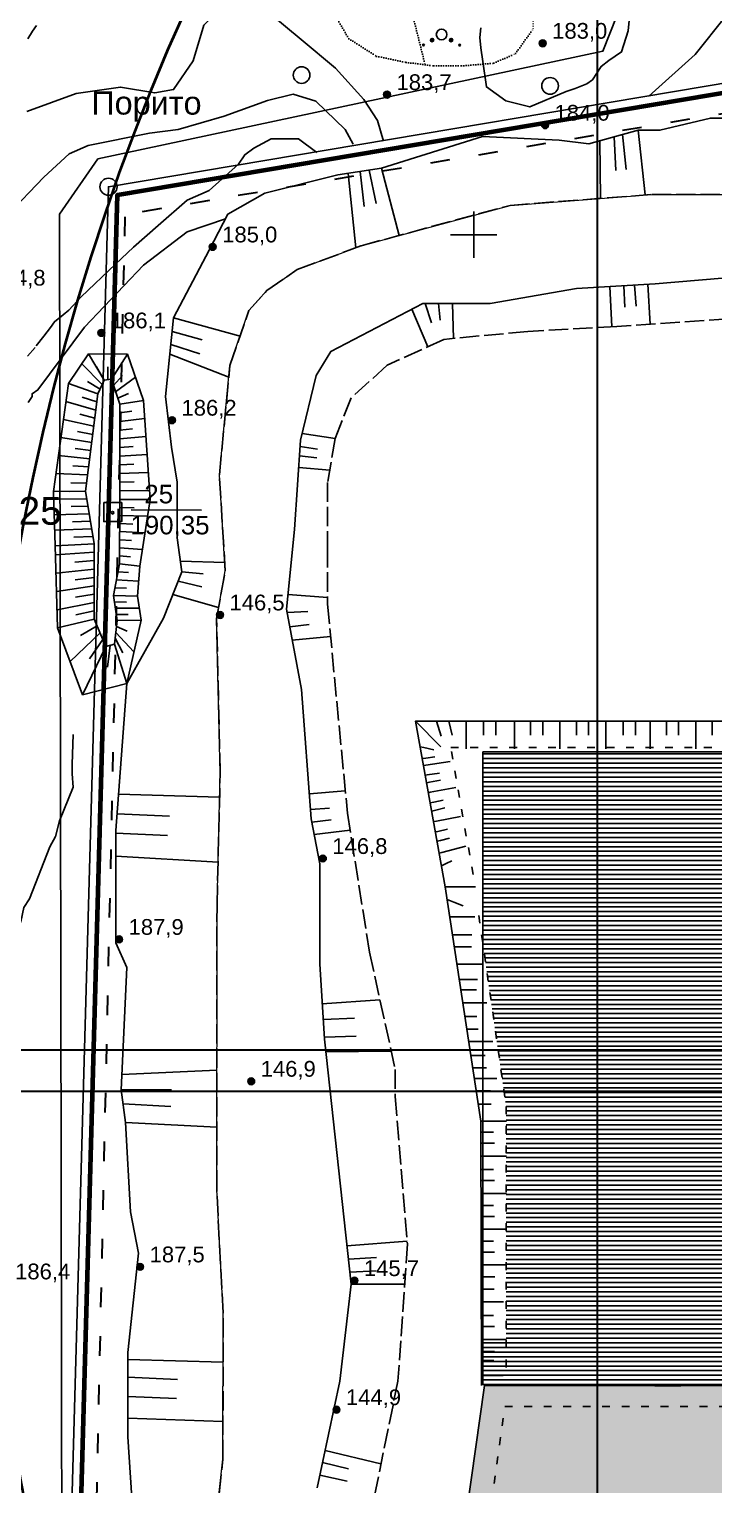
# Model space of a CAD drawing. Header units: millimetres. Extents: x 6127 to 9314, y 4730 to 7085.
# Drawn here: x 6904.1 to 7051.8, y 5930.4 to 6244.3 of the extents above; entities that cross this region are included whole.
import ezdxf

# ---------------------------------------------------------------- set-up
doc = ezdxf.new("R2010")
doc.units = ezdxf.units.MM
doc.header["$LTSCALE"] = 0.7
for name, pattern in [('ACAD_ISO02W100', [15, 12, -3]), ('ACAD_ISO03W100', [30, 12, -18]), ('ACAD_ISO07W100', [3, 0, -3])]:
    doc.linetypes.add(name, pattern=pattern)
for name, color, linetype in [('відм', 14, 'Continuous'), ('горизонталі', 22, 'Continuous'), ('горный отвод', 7, 'Continuous'), ('дерево', 7, 'Continuous'), ('кущ', 7, 'Continuous'), ('Откос', 7, 'Continuous'), ('свердловини', 7, 'Continuous'), ('чорн', 255, 'Continuous')]:
    doc.layers.add(name, color=color, linetype=linetype)
doc.layers.add('ИзосеймРадиус', color=90, linetype='Continuous', lineweight=30)
doc.layers.add('СейсмобезпечнаВідстань', color=210, linetype='Continuous', lineweight=30)
doc.styles.get("Standard").update_dxf_attribs({"font": 'arial.ttf'})

msp = doc.modelspace()

# ---------------------------------------------------------------- hatches: boundary and pattern name
at = {"layer": 'відм', "ltscale": 0.2}
h = msp.add_hatch(color=32, dxfattribs=at)
h.dxf.hatch_style = 1
h.paths.add_polyline_path([(7015.61, 6241.27, 1), (7014.15, 6241.27, 1)])
h = msp.add_hatch(color=32, dxfattribs=at)
h.dxf.hatch_style = 1
h.paths.add_polyline_path([(6982.04, 6230.19, 1), (6980.57, 6230.19, 1)])
h = msp.add_hatch(color=32, dxfattribs=at)
h.dxf.hatch_style = 1
h.paths.add_polyline_path([(7016.12, 6223.6, 1), (7014.66, 6223.6, 1)])
h = msp.add_hatch(color=0, dxfattribs=at)
h.dxf.hatch_style = 1
h.paths.add_polyline_path([(6944.45, 6197.35, 1), (6942.98, 6197.35, 1)])
h = msp.add_hatch(color=256, dxfattribs=at)
h.dxf.hatch_style = 1
h.paths.add_polyline_path([(6920.43, 6178.81, 1), (6918.96, 6178.81, 1)])
h = msp.add_hatch(color=0, dxfattribs=at)
h.dxf.hatch_style = 1
h.paths.add_polyline_path([(6935.67, 6159.98, 1), (6934.2, 6159.98, 1)])
h = msp.add_hatch(color=0, dxfattribs=at)
h.dxf.hatch_style = 1
h.paths.add_polyline_path([(6946.03, 6117.98, 1), (6944.56, 6117.98, 1)])
h = msp.add_hatch(color=0, dxfattribs=at)
h.dxf.hatch_style = 1
h.paths.add_polyline_path([(6968.2, 6065.45, 1), (6966.74, 6065.45, 1)])
h = msp.add_hatch(color=0, dxfattribs=at)
h.dxf.hatch_style = 1
h.paths.add_polyline_path([(6924.26, 6048.01, 1), (6922.79, 6048.02, 1)])
h = msp.add_hatch(color=0, dxfattribs=at)
h.dxf.hatch_style = 1
h.paths.add_polyline_path([(6952.75, 6017.41, 1), (6951.28, 6017.41, 1)])
h = msp.add_hatch(color=0, dxfattribs=at)
h.dxf.hatch_style = 1
h.paths.add_polyline_path([(6928.8, 5977.39, 1), (6927.33, 5977.39, 1)])
h = msp.add_hatch(color=0, dxfattribs=at)
h.dxf.hatch_style = 1
h.paths.add_polyline_path([(6975.01, 5974.41, 1), (6973.55, 5974.41, 1)])
h = msp.add_hatch(color=0, dxfattribs=at)
h.dxf.hatch_style = 1
h.paths.add_polyline_path([(6971.14, 5946.58, 1), (6969.68, 5946.58, 1)])
at = {"layer": 'кущ', "ltscale": 0.2}
h = msp.add_hatch(color=256, dxfattribs=at)
h.dxf.hatch_style = 1
h.paths.add_polyline_path([(6991.33, 6242.15), (6990.7, 6241.79, -0.133506), (6990.65, 6241.97, -0.764437)])
h.paths.add_polyline_path([(6991.33, 6242.15, -0.133506), (6991.38, 6241.97, -0.764437), (6990.7, 6241.79)])
h.paths.add_polyline_path([(6989.01, 6240.8, -0.133506), (6988.99, 6240.89, -0.764437), (6989.33, 6240.98)])
h.paths.add_polyline_path([(6989.01, 6240.8), (6989.33, 6240.98, -0.133506), (6989.35, 6240.89, -0.764437)])
h = msp.add_hatch(color=256, dxfattribs=at)
h.dxf.hatch_style = 1
h.paths.add_polyline_path([(6994.81, 6242.15), (6995.43, 6241.78, 0.133506), (6995.48, 6241.96, 0.764437)])
h.paths.add_polyline_path([(6994.81, 6242.15, 0.133506), (6994.76, 6241.96, 0.764437), (6995.43, 6241.78)])
h.paths.add_polyline_path([(6997.12, 6240.79, 0.133506), (6997.14, 6240.88, 0.764437), (6996.81, 6240.97)])
h.paths.add_polyline_path([(6997.12, 6240.79), (6996.81, 6240.97, 0.133506), (6996.78, 6240.88, 0.764437)])
at = {"layer": 'чорн', "ltscale": 0.2, "transparency": 33554687}
h = msp.add_hatch(dxfattribs=at)
h.set_pattern_fill('_USER', color=8, pattern_type=0)
h.set_pattern_definition([(0, (0, 0), (0, 1), [])])
h.paths.add_polyline_path([(7058.05, 6088.44), (7033.33, 6088.44), (7033.33, 5952), (7058.05, 5952)])
h.paths.add_polyline_path([(7033.33, 6088.44), (7001.97, 6088.44), (7001.97, 6047.21), (7007.02, 6011.98), (7007.02, 5961.74), (7001.97, 5961.74), (7001.97, 5952), (7033.33, 5952)])
h = msp.add_hatch(color=8, dxfattribs=at)
h.dxf.hatch_style = 1
h.paths.add_polyline_path([(7056.45, 5940.3), (7056.68, 5942.17), (7057.18, 5944.31), (7057.34, 5946.06), (7057.41, 5946.53), (7057.5, 5947.49), (7057.8, 5949.27), (7058.02, 5950.59), (7058.34, 5951.03), (7058.92, 5951.83), (7010.66, 5951.83), (7002.32, 5951.83), (6992.74, 5884.17), (6995.98, 5889.47), (6999.23, 5893.2), (7003.42, 5898.01), (7006.96, 5900.76), (7009.04, 5902.37), (7009.59, 5902.65), (7011.03, 5903.73), (7021.97, 5903.06), (7022.46, 5903.06), (7026.06, 5902.81), (7041.09, 5901.88), (7046.38, 5900.78), (7048.02, 5900.55), (7048.32, 5900.76), (7048.43, 5901.56), (7048.43, 5902.99), (7048.54, 5903.52), (7049.99, 5910.64), (7051.12, 5914.49), (7051.4, 5917.06), (7051.94, 5919.93), (7052.43, 5922.51), (7053.01, 5925.72), (7054.3, 5930.51), (7055.29, 5935.11), (7055.49, 5937.45), (7056.05, 5939.1)])
h.paths.add_polyline_path([(7042.04, 5904.6), (7055.62, 5904.59), (7055.63, 5911.59), (7042.04, 5911.61)], flags=24)

# ---------------------------------------------------------------- linework, layer by layer
at = {"color": 3, "ltscale": 0.2, "transparency": 33554687}
for centre, radius in [((7031.15, 6019.46), 550), ((7118.46, 5800.5), 553)]:
    msp.add_circle(centre, radius, dxfattribs=at)
at = {"layer": 'відм', "color": 32, "ltscale": 0.2}
for centre in [(7014.88, 6241.27), (6981.3, 6230.19), (7015.39, 6223.6)]:
    msp.add_circle(centre, 0.733, dxfattribs=at)
at = {"layer": 'відм', "color": 0, "ltscale": 0.2}
for centre in [(6943.71, 6197.35), (6934.94, 6159.98), (6945.29, 6117.98), (6967.47, 6065.45), (6923.52, 6048.01), (6952.02, 6017.41), (6928.06, 5977.39), (6974.28, 5974.41), (6970.41, 5946.58)]:
    msp.add_circle(centre, 0.733, dxfattribs=at)
at = {"layer": 'відм', "color": 7, "ltscale": 0.2}
msp.add_circle((6919.7, 6178.81), 0.733, dxfattribs=at)
at = {"layer": 'горизонталі', "color": 32}
for points in [[(6903.65, 6226.53), (6914.27, 6230.44), (6923.84, 6231.81), (6931.21, 6230.56), (6935.27, 6231.27), (6939.51, 6237.46), (6941.81, 6245.2), (6945.45, 6248.93), (6951.19, 6249.45), (6956.02, 6247.67), (6962.76, 6242.07), (6970.16, 6235.93), (6976.3, 6229.13), (6979.26, 6224.59), (6980.55, 6220.14)], [(7001.55, 6244.62), (7001.34, 6242.54), (7001.54, 6240.26), (7001.96, 6237.35), (7002.73, 6231.85), (7006.91, 6228.89), (7012.1, 6227.56), (7019.93, 6230.84), (7021.87, 6231.52), (7024.36, 6232.55), (7025.6, 6233.38), (7027.47, 6236.29), (7029.14, 6237.53), (7031.84, 6239.39), (7033.29, 6243.96), (7033.92, 6249.76)], [(6905.69, 6245.14), (6904.86, 6243.9), (6903.82, 6242.24)], [(7037.75, 6229.85), (7047.74, 6238.88), (7054.28, 6247.01)], [(6974, 6219.53), (6972.31, 6222.65), (6965.97, 6228.8), (6961.08, 6230.26), (6955.56, 6228.91), (6946.16, 6225.53), (6936.26, 6222.68), (6930.11, 6221.91), (6916.88, 6219.22), (6912.75, 6217.42), (6907.27, 6212.39), (6899.47, 6204.17)], [(6903.94, 6163.81), (6904.77, 6165.06), (6904.77, 6165.68), (6906.01, 6166.51), (6916.09, 6180.08), (6928.81, 6193.39), (6938.17, 6200.62), (6946.47, 6203.44)], [(6903.74, 6173.77), (6905.4, 6175.64)], [(6913.6, 6092.22), (6913.39, 6085.79), (6913.39, 6083.71), (6913.59, 6080.81), (6910.68, 6073.55), (6909.84, 6070.23), (6908.6, 6067.95), (6904.23, 6056.75), (6902.98, 6054.88), (6902.35, 6051.77), (6901.52, 6051.15), (6899.65, 6046.8), (6896.11, 6040.37), (6894.86, 6036.84), (6892.78, 6031.24), (6891.32, 6023.98), (6890.9, 6021.08), (6892.14, 6015.47)]]:
    msp.add_lwpolyline(points, dxfattribs=at)
at = {"layer": 'горизонталі', "color": 22}
msp.add_lwpolyline([(6966.16, 6217.7), (6962.19, 6220.66), (6956.34, 6220.67), (6952.59, 6218.64), (6950.65, 6217.22), (6949.3, 6215.18), (6942.96, 6209.53), (6938.22, 6207.41), (6931.93, 6201.94), (6926.65, 6197.33), (6922.77, 6193.63), (6915.37, 6186.62), (6912.67, 6183.72), (6911.43, 6182.68), (6909.56, 6181.23), (6908.73, 6179.99), (6907.27, 6178.12), (6905.61, 6176.05)], dxfattribs=at)
at = {"layer": 'горизонталі', "color": 7, "ltscale": 0.2}
msp.add_circle((6962.89, 6234.42), 1.8, dxfattribs=at)
at = {"layer": 'горный отвод', "color": 7, "ltscale": 0.2}
msp.add_lwpolyline([(7101.75, 5118.13), (6763.7, 5216.95), (6669.54, 5363.81), (6703.57, 5437.88), (6904.12, 5595.57), (6921.23, 6210.33), (7090.25, 6238.81), (7199.86, 6190.22), (7293.11, 6086.23), (7361.1, 6123.46), (7378.12, 6087.96), (7340.09, 6060.82), (7338.46, 5566.72), (7475, 5378.32), (7101.75, 5118.13)], dxfattribs=at)
at = {"layer": 'горный отвод', "color": 1, "lineweight": 200, "ltscale": 0.2}
msp.add_lwpolyline([(7101.39, 5120.34), (6764.99, 5218.68), (6671.84, 5363.97), (6705.21, 5436.59), (6906.11, 5594.56), (6923.21, 6208.61), (7089.99, 6236.71), (7198.64, 6188.54), (7292.67, 6083.68), (7360.2, 6120.66), (7375.56, 6088.62), (7338.07, 6061.87), (7336.43, 5566.06), (7472.15, 5378.8)], close=True, dxfattribs=at)
at = {"layer": 'горный отвод', "color": 7, "ltscale": 0.2}
msp.add_circle((6921.23, 6210.33), 1.85, dxfattribs=at)
at = {"layer": 'дерево', "color": 7, "ltscale": 0.2}
msp.add_circle((7016.46, 6232.09), 1.8, dxfattribs=at)
at = {"layer": 'ИзосеймРадиус', "color": 6, "lineweight": 40, "ltscale": 0.2, "transparency": 33554687}
for centre in [(7199.06, 6028.97), (7033.19, 6020.11)]:
    msp.add_ellipse(centre, major_axis=(6.57, -414.64), ratio=0.737732, dxfattribs=at)
at = {"layer": 'кущ', "color": 7, "ltscale": 0.2}
for centre, radius in [((6991.02, 6241.97), 0.362), ((6993.07, 6243.17), 1.15), ((6995.12, 6241.96), 0.362), ((6989.17, 6240.89), 0.181), ((6996.96, 6240.88), 0.181)]:
    msp.add_circle(centre, radius, dxfattribs=at)
at = {"layer": 'Откос', "color": 7, "ltscale": 0.5}
for p, q in [((6920.33, 6168.65), (6916.92, 6174.29)), ((6921.85, 6168.8), (6925.37, 6174.23)), ((6921.85, 6168.8), (6925.37, 6174.23)), ((6919.87, 6167.66), (6915.47, 6172.16)), ((6920.33, 6168.65), (6918.62, 6171.47)), ((6921.09, 6168.72), (6921.12, 6171.49)), ((6922.31, 6167.45), (6924.27, 6169.59)), ((6918.97, 6165.67), (6912.58, 6167.91)), ((6918.97, 6165.67), (6912.58, 6167.91)), ((6919.42, 6166.67), (6916.73, 6168.35)), ((6922.77, 6166.1), (6927.07, 6169.24)), ((6918.53, 6162.17), (6912.05, 6164.03)), ((6918.75, 6163.92), (6915.53, 6164.95)), ((6923.22, 6164.76), (6925.57, 6165.75)), ((6923.68, 6163.41), (6928.77, 6164.25)), ((6923.68, 6163.41), (6928.77, 6164.25)), ((6918.08, 6158.67), (6911.52, 6160.14)), ((6918.3, 6160.42), (6915.04, 6161.25)), ((6923.68, 6161.55), (6926.29, 6161.93)), ((6923.68, 6159.68), (6929.03, 6160.36)), ((6917.86, 6156.92), (6914.55, 6157.56)), ((6923.67, 6157.81), (6926.42, 6158.12)), ((6917.63, 6155.17), (6910.98, 6156.25)), ((6917.41, 6153.42), (6914.06, 6153.86)), ((6923.67, 6155.95), (6929.29, 6156.48)), ((6923.67, 6154.08), (6926.54, 6154.31)), ((6917.19, 6151.67), (6910.45, 6152.36)), ((6923.67, 6152.21), (6929.55, 6152.59)), ((6923.67, 6150.35), (6926.67, 6150.5)), ((6916.74, 6148.17), (6909.91, 6148.48)), ((6916.97, 6149.92), (6913.57, 6150.17)), ((6923.66, 6148.48), (6929.81, 6148.7)), ((6916.3, 6144.67), (6909.38, 6144.59)), ((6916.3, 6144.67), (6912.84, 6144.63)), ((6916.52, 6146.42), (6913.08, 6146.48)), ((6923.66, 6146.61), (6926.8, 6146.69)), ((6923.66, 6144.75), (6930.07, 6144.82)), ((6916.56, 6143.05), (6909.43, 6142.92)), ((6916.83, 6141.43), (6913.16, 6141.34)), ((6923.65, 6141.15), (6926.79, 6141.11)), ((6923.66, 6142.88), (6930.2, 6142.87)), ((6923.66, 6142.88), (6926.93, 6142.88)), ((6917.09, 6139.8), (6909.54, 6139.58)), ((6917.35, 6138.18), (6913.47, 6138.05)), ((6923.65, 6139.41), (6929.64, 6139.29)), ((6917.62, 6136.56), (6909.65, 6136.24)), ((6917.88, 6134.93), (6913.79, 6134.75)), ((6923.65, 6137.68), (6926.51, 6137.59)), ((6923.65, 6135.95), (6929.09, 6135.7)), ((6918.14, 6133.31), (6909.76, 6132.91)), ((6918.14, 6133.31), (6913.95, 6133.11)), ((6923.64, 6132.48), (6928.53, 6132.11)), ((6923.65, 6134.21), (6926.23, 6134.06)), ((6918.14, 6131.5), (6909.81, 6130.93)), ((6918.14, 6129.7), (6914, 6129.33)), ((6923.64, 6130.75), (6925.95, 6130.53)), ((6923.64, 6129.01), (6927.97, 6128.53)), ((6923.64, 6129.01), (6927.97, 6128.53)), ((6918.14, 6127.89), (6909.92, 6126.99)), ((6918.13, 6126.09), (6914.05, 6125.56)), ((6922.98, 6125.58), (6927.73, 6125.28)), ((6923.31, 6127.29), (6925.58, 6127.1)), ((6918.13, 6124.28), (6910.03, 6123.05)), ((6918.13, 6122.48), (6914.1, 6121.78)), ((6922.66, 6123.86), (6925.13, 6123.76)), ((6918.13, 6120.68), (6910.13, 6119.11)), ((6922.33, 6122.14), (6927.49, 6122.04)), ((6922.33, 6122.14), (6927.49, 6122.04)), ((6922.53, 6120.79), (6925.1, 6120.76)), ((6922.73, 6119.45), (6927.88, 6119.43)), ((6918.12, 6117.07), (6910.24, 6115.17)), ((6918.12, 6117.07), (6910.24, 6115.17)), ((6918.13, 6118.87), (6914.16, 6118)), ((6922.93, 6118.1), (6925.5, 6118.11)), ((6923.13, 6116.75), (6928.27, 6116.82)), ((6923.13, 6116.75), (6928.27, 6116.82)), ((6919.41, 6114.13), (6912.94, 6107.96)), ((6918.76, 6115.6), (6915.18, 6113.58)), ((6922.67, 6112.95), (6924.32, 6109.78)), ((6922.82, 6114.21), (6926.73, 6110.02)), ((6922.98, 6115.48), (6925.24, 6114.45)), ((6920.69, 6111.2), (6915.64, 6100.75)), ((6920.69, 6111.2), (6915.64, 6100.75)), ((6920.05, 6112.67), (6917.17, 6108.51)), ((6921.6, 6111.44), (6921.01, 6106.71)), ((6922.51, 6111.68), (6925.2, 6103.21)), ((6922.51, 6111.68), (6925.2, 6103.21))]:
    msp.add_line(p, q, dxfattribs=at)
at = {"layer": 'свердловини', "color": 5, "linetype": 'ACAD_ISO03W100', "lineweight": 30, "ltscale": 0.5}
for p, q in [((7077.61, 6230.14), (6922.38, 6203.86)), ((6924.75, 6203.86), (6915.37, 5780.04))]:
    msp.add_line(p, q, dxfattribs=at)
at = {"layer": 'СейсмобезпечнаВідстань', "color": 6, "ltscale": 0.2, "transparency": 33554687}
for p, q in [((7026.63, 6434.74), (7026.63, 5605.56)), ((6893.16, 6024.18), (7505.02, 6024.18)), ((6727.3, 6015.26), (7339.11, 6015.26))]:
    msp.add_line(p, q, dxfattribs=at)
at = {"layer": 'чорн', "color": 1, "lineweight": 0, "ltscale": 0.2}
for p, q in [((7089.99, 6236.71), (6923.21, 6208.61)), ((6923.21, 6208.61), (6906.11, 5594.56))]:
    msp.add_line(p, q, dxfattribs=at)
at = {"layer": 'чорн', "color": 7, "lineweight": 0, "ltscale": 0.2}
for p, q in [((7007.83, 6206.32), (7038.41, 6208.67)), ((7038.41, 6208.67), (7072.39, 6208.63)), ((6975.73, 6197.6), (7007.83, 6206.32)), ((6961.9, 6192.46), (6975.73, 6197.6)), ((6955.39, 6187.92), (6961.9, 6192.46)), ((6951.48, 6183.62), (6955.39, 6187.92)), ((6947.43, 6171.75), (6951.48, 6183.62)), ((6945.16, 6148.2), (6947.43, 6171.75)), ((6946.4, 6127.46), (6945.16, 6148.2)), ((6944.79, 6118.51), (6946.4, 6127.46)), ((6944.56, 6117.25), (6944.63, 6117.66)), ((6945.32, 6083.89), (6944.56, 6117.25)), ((6944.64, 6055.45), (6945.32, 6083.89)), ((6944.57, 5994.06), (6944.64, 6055.45)), ((6945.95, 5967.45), (6944.57, 5994.06)), ((6974.28, 5973.68), (6973.55, 5973.68)), ((6973.55, 5973.68), (6974.28, 5973.68)), ((6945.92, 5935.9), (6945.95, 5967.45)), ((6942.81, 5907.53), (6945.92, 5935.9))]:
    msp.add_line(p, q, dxfattribs=at)
at = {"layer": 'чорн', "color": 7, "ltscale": 0.2, "transparency": 33554687}
for p, q in [((6999.99, 6204.99), (6999.99, 6194.99)), ((6994.99, 6199.99), (7004.99, 6199.99))]:
    msp.add_line(p, q, dxfattribs=at)
at = {"layer": 'чорн', "ltscale": 0.2, "transparency": 33554687}
for q in [(6994.99, 6199.99), (6999.99, 6199.99)]:
    msp.add_line((6994.99, 6199.99), q, dxfattribs=at)
at = {"layer": 'чорн', "color": 7, "ltscale": 0.5}
for p, q in [((6912.58, 6167.91), (6916.92, 6174.29)), ((6916.92, 6174.29), (6925.37, 6174.23)), ((6925.37, 6174.23), (6928.77, 6164.25)), ((6909.38, 6144.59), (6912.58, 6167.91)), ((6918.97, 6165.67), (6920.33, 6168.65)), ((6920.33, 6168.65), (6921.85, 6168.8)), ((6921.85, 6168.8), (6923.68, 6163.41)), ((6916.3, 6144.67), (6918.97, 6165.67)), ((6923.68, 6163.41), (6923.66, 6142.88)), ((6928.77, 6164.25), (6930.2, 6142.87)), ((6909.76, 6132.91), (6909.38, 6144.59)), ((6918.14, 6133.31), (6916.3, 6144.67)), ((6923.66, 6142.88), (6923.64, 6129.01)), ((6930.2, 6142.87), (6927.97, 6128.53)), ((6910.24, 6115.17), (6909.76, 6132.91)), ((6918.12, 6117.07), (6918.14, 6133.31)), ((6923.64, 6129.01), (6922.33, 6122.14)), ((6927.97, 6128.53), (6927.49, 6122.04)), ((6922.33, 6122.14), (6923.13, 6116.75)), ((6927.49, 6122.04), (6928.27, 6116.82)), ((6920.69, 6111.2), (6918.12, 6117.07)), ((6923.13, 6116.75), (6922.51, 6111.68)), ((6928.27, 6116.82), (6925.2, 6103.21)), ((6915.64, 6100.75), (6910.24, 6115.17)), ((6922.51, 6111.68), (6920.69, 6111.2)), ((6925.2, 6103.21), (6915.64, 6100.75)), ((6925.42, 5957.44), (6945.94, 5956.81)), ((6925.42, 5953.63), (6936.1, 5953.12)), ((6925.41, 5949.46), (6935.9, 5949.02)), ((6925.41, 5944.74), (6945.92, 5944))]:
    msp.add_line(p, q, dxfattribs=at)
at = {"layer": 'чорн', "color": 7, "ltscale": 0.2}
msp.add_line((6926.09, 6140.63), (6941.28, 6140.61), dxfattribs=at)
at = {"layer": 'чорн', "color": 1, "ltscale": 0.2, "transparency": 33554687}
for p, q in [((6992.93, 6089.53), (6987.48, 6095.08)), ((6992.95, 6091.82), (6992.01, 6095.08)), ((6995.32, 6092.04), (6994.64, 6095.08)), ((6998.36, 6089.08), (6998.36, 6095.08)), ((7002.12, 6092.04), (7002.12, 6095.08)), ((7004.75, 6092.04), (7004.75, 6095.08)), ((7008.76, 6089.08), (7008.76, 6095.08)), ((7012.25, 6092.04), (7012.25, 6095.08)), ((7014.88, 6092.04), (7014.88, 6095.08)), ((7018.6, 6089.08), (7018.6, 6095.08)), ((7022.14, 6092.04), (7022.14, 6095.08)), ((7024.77, 6092.04), (7024.77, 6095.08)), ((7028.49, 6089.08), (7028.49, 6095.08)), ((7032.25, 6092.04), (7032.25, 6095.08)), ((7034.87, 6092.04), (7034.87, 6095.08)), ((7038.05, 6089.08), (7038.05, 6095.08)), ((7041.55, 6092.04), (7041.55, 6095.08)), ((7044.17, 6092.04), (7044.17, 6095.08)), ((7047.89, 6089.08), (7047.89, 6095.08)), ((7051.44, 6092.04), (7051.44, 6095.08)), ((6989.21, 6089.4), (6988.47, 6089.57)), ((6991.37, 6088.9), (6989.21, 6089.4)), ((6989.68, 6087.12), (6988.93, 6087.01)), ((6989.68, 6085.57), (6989.2, 6085.5)), ((6991.6, 6087.4), (6989.68, 6087.12)), ((6994.91, 6086.34), (6989.68, 6085.57)), ((6989.97, 6083.47), (6989.57, 6083.41)), ((6990.45, 6081.9), (6989.86, 6081.79)), ((6992.62, 6083.85), (6989.97, 6083.47)), ((6992.86, 6082.36), (6990.45, 6081.9)), ((6990.64, 6079.73), (6990.24, 6079.65)), ((6996.12, 6080.79), (6990.64, 6079.73)), ((6991.43, 6077.63), (6990.63, 6077.46)), ((6991.55, 6075.82), (6990.95, 6075.67)), ((6993.44, 6078.05), (6991.43, 6077.63)), ((6993.79, 6076.35), (6991.55, 6075.82)), ((6992.01, 6073.54), (6991.36, 6073.41)), ((6997.15, 6074.54), (6992.01, 6073.54)), ((6992.24, 6071.29), (6991.76, 6071.19)), ((6992.82, 6069.36), (6992.11, 6069.19)), ((6994.33, 6071.76), (6992.24, 6071.29)), ((6994.75, 6069.83), (6992.82, 6069.36)), ((6993.13, 6066.78), (6992.57, 6066.64)), ((6998.31, 6068.09), (6993.13, 6066.78)), ((6994.06, 6064.35), (6993.07, 6063.84)), ((6995.26, 6064.97), (6994.06, 6064.35)), ((6995.68, 6056.06), (6994.28, 6056.62)), ((6997.76, 6055.23), (6995.68, 6056.06)), ((7000.26, 6052.85), (6994.86, 6052.85)), ((6999.6, 6048.98), (6995.44, 6048.98)), ((6999.51, 6046.39), (6995.83, 6046.39)), ((7001.72, 6042.67), (6996.4, 6042.67)), ((7000.81, 6039.36), (6996.9, 6039.36)), ((7000.57, 6037.13), (6997.24, 6037.13)), ((7002.86, 6034.34), (6997.66, 6034.34)), ((7000.69, 6031.38), (6998.11, 6031.38)), ((7000.99, 6028.67), (6998.52, 6028.67)), ((7004.13, 6026.02), (6998.92, 6026.02)), ((7002.5, 6022.98), (6999.38, 6022.98)), ((7002.74, 6020.33), (6999.78, 6020.33)), ((7004.97, 6017.98), (7000.14, 6017.98)), ((7003.65, 6015.32), (7000.54, 6015.32)), ((7003.77, 6012.49), (7000.97, 6012.49)), ((7007.06, 6008.78), (7001.5, 6008.78)), ((7004.28, 6006.4), (7001.52, 6006.4)), ((7004.51, 6004.04), (7001.51, 6004.04)), ((7007.06, 6001.26), (7001.5, 6001.26)), ((7004.28, 5998.36), (7001.52, 5998.36)), ((7004.51, 5996), (7001.51, 5996)), ((7007.06, 5993.22), (7001.5, 5993.22)), ((7004.28, 5990.63), (7001.52, 5990.63)), ((7004.51, 5988.27), (7001.51, 5988.27)), ((7007.06, 5985.49), (7001.5, 5985.49)), ((7004.28, 5982.93), (7001.52, 5982.93)), ((7004.51, 5980.57), (7001.51, 5980.57)), ((7007.06, 5977.79), (7001.5, 5977.79)), ((7004.56, 5975.25), (7001.63, 5975.25)), ((7004.44, 5972.58), (7001.64, 5972.58)), ((7006.41, 5969.83), (7001.64, 5969.83)), ((7004.28, 5966.88), (7001.52, 5966.88)), ((7004.51, 5964.52), (7001.51, 5964.52)), ((7007.06, 5961.74), (7001.5, 5961.74)), ((7004.49, 5959.14), (7001.68, 5959.14)), ((7004.35, 5957.19), (7001.68, 5957.19)), ((7006.37, 5953.95), (7001.69, 5953.95)), ((7044.64, 5951.75), (7039.07, 5951.75))]:
    msp.add_line(p, q, dxfattribs=at)
at = {"layer": 'чорн', "color": 7, "ltscale": 0.2}
for points in [[(7050.93, 6297.9), (7027.87, 6239.55), (6918.97, 6216.32), (6910.66, 6204.42), (6911.6, 5663.07), (7005.23, 5664.36)], [(6967.96, 5937.76), (6980, 5934.89)], [(6967.42, 5935.22), (6973.02, 5933.81)], [(6966.83, 5932.45), (6972.68, 5931.14)]]:
    msp.add_lwpolyline(points, dxfattribs=at)
at = {"layer": 'чорн', "color": 7, "linetype": 'ACAD_ISO07W100', "ltscale": 0.2}
msp.add_lwpolyline([(6986.84, 6259.1), (6978.45, 6260.19), (6973.01, 6256.81), (6970.25, 6252.21), (6970.67, 6246.31), (6973.07, 6242.25), (6979.06, 6238.45), (6985.4, 6237.14), (6991.43, 6236.39), (6997.33, 6236.38), (7004.35, 6236.96), (7009, 6239.04), (7012.84, 6244.38), (7012.86, 6255.36), (7011.15, 6265.99), (7004.56, 6274.12), (6997.38, 6275.91), (6991.08, 6270.84), (6987.07, 6262.72), (6986.17, 6259.19), (6987.06, 6246.5), (6989.53, 6236.62)], dxfattribs=at)
at = {"layer": 'чорн', "color": 7, "ltscale": 0.5}
for points in [[(6926.3, 5927.6), (6925.4, 5940.76), (6925.42, 5953.63), (6925.42, 5958.88), (6927.72, 5980.33), (6925.98, 5989.28), (6924.89, 6008.53), (6923.99, 6015.59), (6925.19, 6041.95), (6922.79, 6047.28), (6922.82, 6071.5), (6925.2, 6103.21), (6933.1, 6117.26), (6937.08, 6127.31), (6936.02, 6134.61), (6936.03, 6146.61), (6934.81, 6154.16), (6933.5, 6165.1), (6935.27, 6182.07), (6942.98, 6196.62), (6946.99, 6204.42), (6954.95, 6208.96), (6970.7, 6212.88), (6980.11, 6214.33), (7001.87, 6221.18), (7018.46, 6220.36), (7024.86, 6219.55), (7035.48, 6222.54), (7040.15, 6222.53), (7051.03, 6225.12), (7062.33, 6225.11)], [(7027.2, 6220.21), (7027.31, 6207.82)], [(7030.29, 6221.08), (7030.67, 6213.8)], [(7032.1, 6221.59), (7032.86, 6214.05)], [(7035.48, 6222.54), (7036.97, 6208.56)], [(6975.5, 6213.62), (6976.4, 6206.07)], [(6977.47, 6213.93), (6978.93, 6206.73)], [(6980.11, 6214.33), (6983.94, 6199.83)], [(6972.9, 6213.22), (6974.6, 6197.18)], [(7138.69, 6164.65), (7113.23, 6178.85), (7095.6, 6187.52), (7073.13, 6192.28), (7039.1, 6189.38), (7022.19, 6188.38), (7003.53, 6185.13), (6989, 6185.15), (6969.22, 6174.82), (6966.03, 6169.62), (6962.65, 6155.69), (6961.36, 6136.42), (6959.66, 6119.22), (6962.83, 6101.88), (6964.98, 6074.03), (6966.82, 6064.29), (6966.79, 6042.76), (6967.84, 6026.47), (6973.55, 5973.68), (6971.14, 5952.72), (6966.26, 5929.74)], [(7029.33, 6188.8), (7029.82, 6180.15)], [(7032.36, 6188.98), (7032.59, 6184.38)], [(7034.67, 6189.12), (7035, 6184.61)], [(7037.57, 6189.29), (7038.07, 6180.7)], [(6989.51, 6185.15), (6990.87, 6180.97)], [(6992.44, 6185.15), (6992.8, 6181.55)], [(6995.46, 6185.14), (6995.66, 6177.61)], [(6935.27, 6182.07), (6949.61, 6178.13)], [(6986.63, 6183.91), (6990.1, 6175.82)], [(6934.97, 6179.12), (6941.41, 6177.28)], [(6934.67, 6176.3), (6940.93, 6174.33)], [(6934.45, 6174.22), (6947.19, 6169.29)], [(6962.99, 6157.1), (6970.12, 6156.07)], [(6962.55, 6154.29), (6966.29, 6153.71)], [(6962.42, 6152.28), (6966.17, 6151.89)], [(6962.26, 6149.81), (6968.96, 6149.23)], [(6936.75, 6129.61), (6946.29, 6129.31)], [(6937.08, 6127.31), (6941.66, 6126.86)], [(6935.14, 6122.4), (6944.98, 6119.61)], [(6936.28, 6125.28), (6941.33, 6124.05)], [(6959.97, 6122.36), (6968.47, 6121.71)], [(6959.79, 6118.51), (6964.2, 6118.74)], [(6960.36, 6115.42), (6964.49, 6115.9)], [(6960.88, 6112.57), (6969.13, 6113.35)], [(6923.41, 6079.36), (6945.2, 6078.65)], [(6964.57, 6079.4), (6972.31, 6080.04)], [(6964.83, 6076.04), (6968.87, 6076.32)], [(6923.09, 6075.12), (6934.37, 6074.57)], [(6965.12, 6073.29), (6969.25, 6073.78)], [(6922.82, 6070.93), (6933.94, 6070.45)], [(6965.62, 6070.65), (6973.35, 6071.56)], [(6922.81, 6065.96), (6944.86, 6064.68)], [(6967.35, 6034.12), (6979.78, 6034.94)], [(6967.57, 6030.7), (6974.27, 6031.01)], [(6967.81, 6026.92), (6974.68, 6027.15)], [(6968.13, 6023.77), (6982.22, 6023.88)], [(6924.14, 6018.9), (6944.6, 6019.83)], [(6923.99, 6015.59), (6934.8, 6015.57)], [(6924.38, 6012.53), (6934.66, 6011.96)], [(6924.89, 6008.53), (6944.58, 6007.48)], [(6972.65, 5981.95), (6985.66, 5982.95)], [(6972.97, 5979.03), (6979, 5979.37)], [(6973.27, 5976.24), (6978.97, 5976.55)], [(6973.55, 5973.68), (6985.1, 5973.64)]]:
    msp.add_lwpolyline(points, dxfattribs=at)
at = {"layer": 'чорн', "color": 7, "linetype": 'ACAD_ISO02W100', "ltscale": 0.5}
for points in [[(6942.81, 5907.53), (6945.92, 5935.9), (6945.95, 5967.45), (6944.57, 5994.06), (6944.64, 6055.45), (6945.32, 6083.89), (6944.56, 6117.25), (6946.4, 6127.46), (6945.16, 6148.2), (6947.43, 6171.75), (6951.48, 6183.62), (6955.39, 6187.92), (6961.9, 6192.46), (6975.73, 6197.6), (7007.83, 6206.32), (7038.41, 6208.67), (7072.39, 6208.63)], [(7129.57, 6163.69), (7105.93, 6175.32), (7094.13, 6180.99), (7079.27, 6185.16), (7060.46, 6184.03), (7054.94, 6181.83), (7030.87, 6180.21), (7011.65, 6179.14), (6993.56, 6177.41), (6981.35, 6171.82), (6973.54, 6164.79), (6970.12, 6156.07), (6968.5, 6146.56), (6968.49, 6132.43), (6968.47, 6120.27), (6972.77, 6075.23), (6977.52, 6045.22), (6983.08, 6019.98), (6983.07, 6014.13), (6985.71, 5982.37), (6983.65, 5952.71), (6977.54, 5922.87)]]:
    msp.add_lwpolyline(points, dxfattribs=at)
at = {"layer": 'чорн', "color": 7, "ltscale": 0.2}
msp.add_lwpolyline([(6920.22, 6142.2), (6924.1, 6142.2), (6924.09, 6138.11), (6920.21, 6138.11)], close=True, dxfattribs=at)
at = {"layer": 'чорн', "color": 1, "ltscale": 0.2, "transparency": 33554687}
for points in [[(6993.87, 6059.36), (6987.48, 6095.08), (7164.99, 6095.08), (7217.56, 6059.36)], [(7001.53, 6008.78), (7001.53, 6008.78), (6993.87, 6059.36), (7000.37, 6059.36)], [(7001.53, 6008.78), (7001.7, 5951.83)], [(7058.92, 5951.83), (7010.66, 5951.83), (7002.32, 5951.83)]]:
    msp.add_lwpolyline(points, dxfattribs=at)
at = {"layer": 'чорн', "color": 1, "linetype": 'ACAD_ISO03W100', "ltscale": 0.2, "transparency": 33554687}
for points in [[(6999.86, 6062.03), (6995.06, 6089.37), (7161.71, 6089.37), (7205.3, 6061.18)], [(7001.11, 6053.16), (7007.02, 6011.98), (7007.02, 5953.85)]]:
    msp.add_lwpolyline(points, dxfattribs=at)
at = {"layer": 'чорн', "color": 6, "ltscale": 0.2, "transparency": 33554687}
msp.add_lwpolyline([(7058.05, 6088.44), (7001.97, 6088.44), (7001.97, 5952), (7058.05, 5952)], close=True, dxfattribs=at)
at = {"layer": 'чорн', "color": 18, "ltscale": 0.2, "true_color": 0x000000, "transparency": 33554687}
msp.add_lwpolyline([(7002.32, 5951.83), (6992.74, 5884.17)], dxfattribs=at)
at = {"layer": 'чорн', "color": 18, "linetype": 'ACAD_ISO03W100', "ltscale": 0.2, "true_color": 0x000000, "transparency": 33554687}
msp.add_lwpolyline([(6999.23, 5893.2), (7006.71, 5947.29), (7057.51, 5947.29)], dxfattribs=at)
at = {"layer": 'чорн', "color": 7, "ltscale": 0.2}
msp.add_circle((6922.13, 6140.03), 0.28, dxfattribs=at)

# ---------------------------------------------------------------- texts
at = {"layer": 'свердловини', "ltscale": 0.5}
msp.add_text('25', height=6, rotation=0.0699, dxfattribs=at).set_placement((6901.85, 6137.43))
at = {"layer": 'чорн', "color": 32, "ltscale": 0.2, "char_height": 3.4, "attachment_point": 1, "rotation": 359.9325}
for s, insert in [('183,0', (7016.92, 6245.66)), ('183,7', (6983.35, 6234.58)), ('184,0', (7017.43, 6227.99)), ('184,8', (6895.78, 6192.42)), ('186,4', (6901.1, 5978.1))]:
    msp.add_mtext_dynamic_manual_height_columns(s, width=2.4374, gutter_width=12.5, heights=[0], dxfattribs=dict(at, insert=insert))
at = {"layer": 'чорн', "color": 7, "ltscale": 0.2, "attachment_point": 1, "rotation": 359.9325}
for s, width, insert, char_height in [('Порито', 3.2084, (6917.54, 6230.91), 5), ('185,0', 2.4374, (6945.76, 6201.74), 3.4), ('186,1', 2.4374, (6921.74, 6183.2), 3.4), ('186,2', 2.4374, (6936.98, 6164.37), 3.4), ('25', 1.2254, (6928.96, 6146.05), 4), ('190,35', 1.2254, (6925.95, 6139.37), 4), ('146,5', 2.4374, (6947.33, 6122.37), 3.4), ('146,8', 2.4374, (6969.51, 6069.84), 3.4), ('187,9', 2.4374, (6925.57, 6052.4), 3.4), ('146,9', 2.4374, (6954.06, 6021.8), 3.4), ('187,5', 2.4374, (6930.11, 5981.77), 3.4), ('145,7', 2.4374, (6976.32, 5978.8), 3.4), ('144,9', 2.4374, (6972.45, 5950.97), 3.4)]:
    msp.add_mtext_dynamic_manual_height_columns(s, width=width, gutter_width=12.5, heights=[0], dxfattribs=dict(at, insert=insert, char_height=char_height))

doc.saveas('drawing.dxf')
